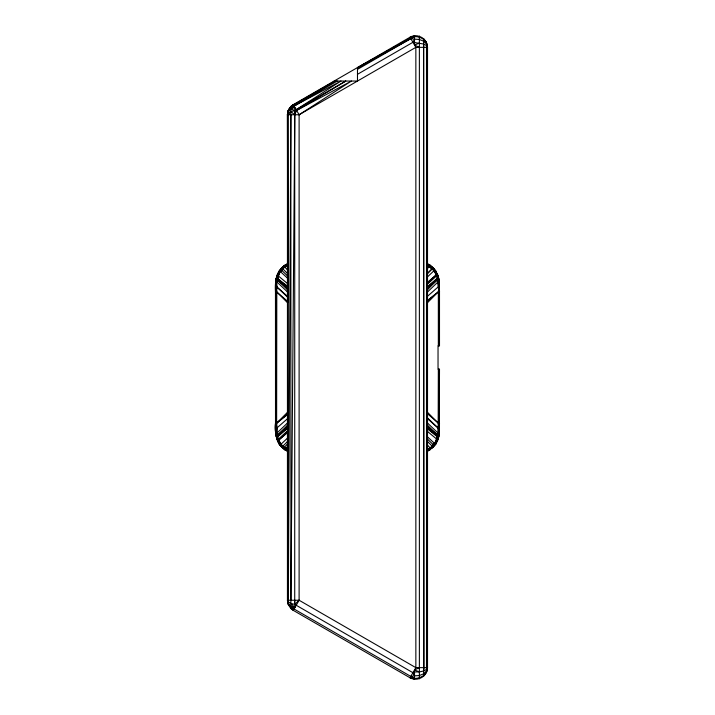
<?xml version="1.0" encoding="UTF-8"?>
<svg xmlns="http://www.w3.org/2000/svg" width="715" height="715" viewBox="0 0 715 715"><rect width="100%" height="100%" fill="white"/><g stroke="black" fill="none" stroke-linecap="round" stroke-linejoin="round"><path stroke-width="1.07" d="M287.636 441.361L281.835 447.188C275.355 440.976 275.481 431.449 275.945 423.173L275.972 291.827C275.096 281.442 276.464 268.393 287.564 263.898C276.794 268.447 274.56 281.424 275.498 291.827L275.498 423.173C274.524 433.585 276.812 446.589 287.6 451.12C282.711 448.779 278.144 444.373 277.188 438.894M290.397 107.42L288.342 110.253L288.342 604.747L290.898 608.545L293.275 610.36L410.017 677.766C417.462 682.101 427.561 676.274 427.525 667.649L427.525 47.351C427.597 38.744 417.426 32.765 410.017 37.234L293.275 104.64C289.727 106.696 287.644 110.691 287.439 114.749L287.439 600.251L288.342 604.747M413.619 36.751L410.017 37.234L415.853 47.351L415.853 667.649L414.521 669.964L414.521 679.25L412.877 678.383M427.373 263.88L433.138 267.812L437.553 274.462L439.225 282.085L439.502 291.827L439.502 345.828L438.036 345.828L438.036 369.172L439.502 369.172L439.242 432.852L437.517 440.538L435.703 444.042L433.165 447.161L427.4 451.102L433.165 447.161L435.685 444.051L438.67 436.776L439.153 432.933L439.189 369.172M288.342 600.251L290.898 106.455L334.933 81.045L294.062 105.99L288.342 111.567L287.439 114.749L287.788 302.257M290.898 600.251L294.848 107.366L293.275 104.64L288.342 110.798L288.342 110.253M275.811 288.94L276.187 280.503L275.498 291.827L275.543 423.173C274.238 433.522 277.536 445.963 287.77 450.593M439.153 426.06L438.778 434.497L439.412 423.173M426.506 672.431L426.506 42.936C424.379 38.628 419.267 36.367 414.521 36.635L410.535 38.136L357.482 67.567L357.482 81.045L334.137 81.045M287.448 423.03L277.045 432.986L276.339 432.977L275.543 291.827C275.892 284.195 274.748 274.319 281.513 268.974M281.835 447.188L279.297 444.087L280.575 443.3C274.506 438.349 277.858 429.885 276.633 423.173L276.812 278.278L279.279 270.949L280.655 269.805M438.34 369.172L438.152 436.722L435.685 444.051L433.451 446.026M438.152 436.722L438.956 423.173L438.188 428.088L438.67 436.776L437.187 436.552L427.57 428.973M287.528 301.31L276.633 291.827L275.498 291.827L275.811 282.068L277.045 282.014L287.457 291.97M427.516 423.03L437.92 432.986L439.153 432.933L439.502 423.173L438.34 423.173L427.436 413.69M438.653 432.977L439.189 423.173M439.242 426.06C439.028 431.735 439.948 438.34 435.784 442.898M275.543 291.827L276.812 278.278L276.231 278.269L276.741 278.439L277.411 274.489L279.19 272.102M438.34 345.828L438.34 291.827C439.546 281.639 438.045 268.885 427.195 264.407M419.374 37.064L419.455 36.259M288.342 110.593L287.439 114.749L299.111 114.749L351.44 81.045L296.627 110.441L294.723 110.611L290.898 108.886L294.848 107.366L299.111 114.749L299.111 600.251L293.275 610.36L288.342 604.407L287.439 600.251L299.111 600.251L415.853 667.649L427.525 667.649C427.248 676.345 417.435 680.108 410.017 677.766L413.368 671.957L419.374 671.912L423.62 670.983L424.013 667.649L423.62 44.017L412.939 42.292L357.482 74.306M414.629 35.759L414.521 36.635L357.482 68.023L414.521 35.75L414.521 45.036L419.374 47.351M276.303 278.224L276.017 282.237M275.972 291.827L276.776 286.912L276.312 282.023M277.045 282.014C278.144 274.998 281.067 267.571 287.618 264.041M437.92 432.986C436.829 440.002 433.898 447.429 427.347 450.959M288.601 112.809L287.439 114.749L288.601 109.681L291.836 105.623L293.668 105.32L293.275 104.64M290.898 107.089L294.062 105.99L340.975 81.045L294.723 110.611L290.898 111.576L288.342 113.024L287.439 114.749L288.601 109.681M278.814 274.971L279.744 271.235L282.193 268.223L281.808 267.839L287.546 263.924M427.078 436.49L434.452 443.282L429.786 449.217L427.221 450.584L433.165 447.161L432.781 446.777L435.229 443.765L436.159 440.029M437.258 440.172L438.224 436.561L438.733 436.731L437.562 440.512L435.685 444.051L434.309 445.195M276.24 280.298L275.811 282.068M438.733 434.702L438.956 432.763M287.743 264.416L285.187 265.783L284.811 267.061L280.852 271.092L279.261 270.958L279.744 271.235L277.947 274.632L277.786 278.448L287.779 287.341M427.213 450.736L430.064 449.699L430.162 447.939L434.121 443.908L435.703 444.042L435.194 443.693M277.045 432.986L278.35 439.18L277.456 440.565L277.268 439.01L277.912 440.288L277.42 440.538M432.003 267.526L430.01 265.274L427.391 263.906C438.367 268.375 440.1 281.46 438.956 291.827L436.624 275.82L437.509 274.435L437.777 276.106M287.439 114.749L288.601 111.165M276.231 278.269L277.715 274.828M294.723 114.749L296.627 110.441L345.81 81.045L296.198 109.69M412.939 42.292L414.521 39.146L419.374 39.477L423.62 41.184L426.506 43.973L427.525 47.351L415.853 47.351L299.111 114.749M435.229 443.765L437.017 440.369L437.187 436.552L427.195 427.659M293.275 610.36L293.668 609.681M419.374 667.649L414.521 669.964L413.368 671.957L414.521 675.854L419.374 675.523L423.62 673.816L426.506 671.028L427.525 667.649L426.506 669.481L423.62 670.983M278.224 273.943L279.261 272.183M287.582 451.094L284.954 449.726L285.088 448.144C277.813 443.711 274.676 435.855 275.856 427.409L275.704 432.87L276.339 432.977L276.776 428.088L275.945 423.173M439.189 345.828L438.804 282.032L438.152 278.251L433.916 270.815L429.885 266.856L430.01 265.274L429.67 265.783L427.034 264.237M283.632 448.225L284.954 449.726L285.294 449.217L286.885 450.396M286.804 264.613L284.91 265.301L285.187 265.783L280.521 271.718L287.886 278.51M288.601 110.065L290.54 107.813M287.984 446.017L285.714 448.475L282.219 446.804M426.98 268.983L429.25 266.525L432.745 268.197L433.129 267.812L435.676 270.913L437.705 275.99M427.016 300.854L438.34 291.827L439.502 291.827C439.242 283.998 440.413 273.202 432.021 268.956L427.329 273.631L432.745 268.197M287.412 444.06L284.32 447.286L288.154 449.753M287.591 412.215L276.633 423.173L275.498 423.173L275.767 432.843L276.401 434.675M287.698 425.005L277.509 435.194L287.519 426.524M427.266 289.995L438.724 278.242L438.188 278.403L437.893 276.928L438.724 278.242M427.382 302.785L438.34 291.827L427.302 300.97M427.525 291.97L437.92 282.014L439.225 282.085L439.35 291.827L439.368 289.673M427.481 276.884L433.916 270.815L435.676 270.913L436.713 273.765M287.484 438.116L281.049 444.185L279.771 443.809M299.111 600.251L294.723 604.389L294.848 607.634L290.898 606.114L288.342 603.433L287.439 600.251L288.342 601.976L290.898 603.424L294.723 604.389L412.939 672.708L414.521 675.854L410.794 676.408L294.062 609.01L290.898 607.911L293.802 609.457L290.898 608.545L290.871 114.749L288.342 113.024M283.506 267.151L286.822 264.872M427.266 283.238L436.15 274.953L426.891 282.827M287.698 431.762L278.814 440.047L288.074 432.173M432.083 447.268L430.064 449.699L430.037 449.181M427.561 284.096L436.624 275.82M285.088 448.144L281.049 444.185L278.35 439.18L287.403 430.904M287.868 264.622L285.687 266.588L285.187 265.783M427.096 450.379L429.277 448.412L429.786 449.217M280.852 271.092L281.71 270.324L288.136 276.499M434.121 443.908L433.263 444.676L426.828 438.501M427.204 287.305L437.169 278.43L427.078 287.171M287.761 427.695L277.804 436.57L287.895 427.829M287.636 418.579L276.776 428.088L276.821 436.749L278.35 439.18M427.338 296.421L438.188 286.912M427.445 288.476L437.455 279.806L438.626 282.023L438.956 291.827M287.662 414.03L276.633 423.173L287.957 414.146M435.194 271.191L434.389 271.7C440.413 276.589 439.216 284.972 439.35 291.827M277.411 274.489L278.305 275.927L287.734 283.757M294.062 105.99L337.266 81.045M357.482 69.373L410.794 38.592L414.521 39.146M288.163 265.247L284.811 267.061L287.877 270.306M426.801 449.753L430.162 447.939L427.096 444.694M427.418 451.076L430.072 449.681M437.053 274.712L437.553 274.462M414.521 45.036L419.374 43.088M438.956 282.237L439.135 287.019L438.572 280.325M435.149 270.94L435.676 270.913M276.812 278.278L287.403 286.027M426.935 265.05L429.742 265.748M285.231 449.252L288.029 449.95M437.517 440.538L436.659 439.073L427.239 431.243M427.266 264.291L430.019 265.292M284.945 449.708L287.707 450.709M414.521 669.964L419.374 671.912M423.62 44.017L426.506 45.519L427.525 47.351L426.506 42.936L423.62 38.637L423.62 676.363M426.819 265.247L432.021 268.956M410.794 676.408L414.521 678.365M285.294 449.217L283.801 448.332L284.954 449.726M427.284 264.005L429.67 265.783M290.898 111.576L294.651 114.749M287.707 289.995L277.509 279.797L287.537 288.485M427.427 426.515L437.464 435.203L427.257 425.005M427.329 418.579L438.188 428.088L426.935 417.381M287.644 296.421L276.776 286.912L288.029 297.619M277.509 279.797L288.136 289.504M426.828 425.497L437.464 435.203M290.898 606.114L294.062 609.01M282.193 268.223L287.68 273.684M432.781 446.777L427.284 441.316M427.382 412.215L438.34 423.173M276.633 291.827L287.591 302.785M282.264 268.313L281.808 267.839L284.91 265.301L284.936 265.819M432.7 446.687L433.165 447.161M290.898 603.424L294.848 607.634M433.826 269.519L434.979 270.762M281.147 445.481L279.297 444.087L278.26 441.235M430.01 265.274L431.172 266.668M423.62 39.298L426.506 42.936M438.697 280.289L439.323 287.528M276.785 436.597L277.08 438.072L276.24 436.758L276.821 436.749L275.901 432.941L275.543 423.173M294.651 600.251L294.723 604.389L294.723 110.611M439.117 282.076L439.189 291.827M419.374 36.215L419.374 678.785M291.836 105.623L291.836 106.312"/></g></svg>
